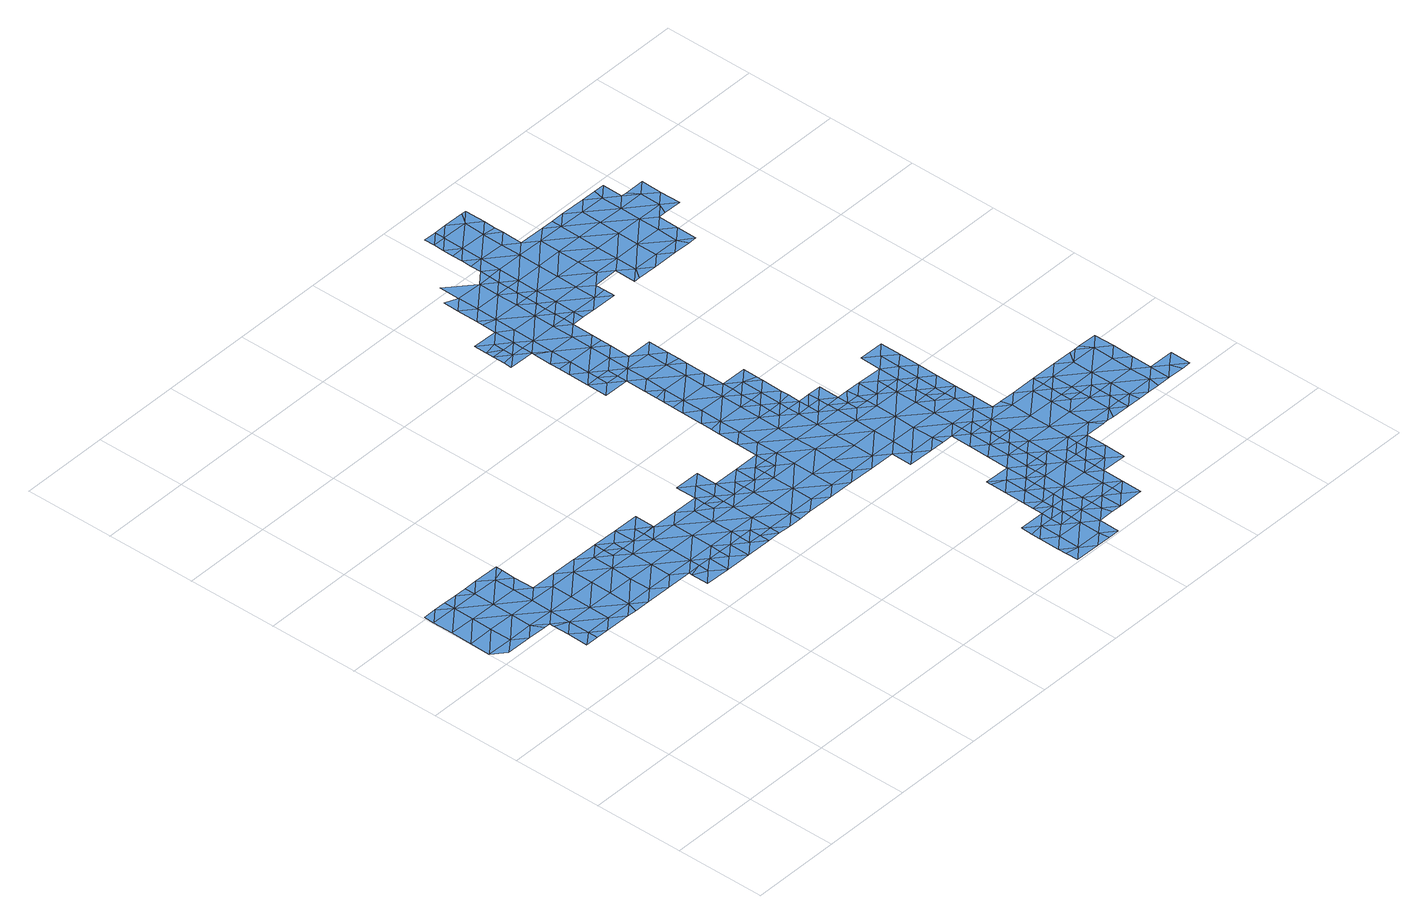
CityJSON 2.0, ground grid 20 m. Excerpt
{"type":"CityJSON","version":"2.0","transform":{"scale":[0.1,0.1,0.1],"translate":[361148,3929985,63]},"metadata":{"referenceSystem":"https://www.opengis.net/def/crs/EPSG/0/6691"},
"CityObjects":{
"waterbody1":{"type":"WaterBody","attributes":{"name":"9","class":"1140","function":"1","WaterBodyRiverFloodingRiskAttribute.description":"5","WaterBodyRiverFloodingRiskAttribute.rankOrg":"2","WaterBodyRiverFloodingRiskAttribute.adminType":"2","WaterBodyRiverFloodingRiskAttribute.scale":"L1"},"geometry":[{"type":"MultiSurface","lod":"1","boundaries":[[[0,1,2]],[[2,3,4]],[[1,3,2]],[[3,5,4]],[[6,4,5]],[[6,7,8]],[[9,10,8]],[[1,0,11]],[[5,7,6]],[[8,7,9]],[[11,12,1]],[[1,13,3]],[[14,12,11]],[[15,9,7]],[[5,3,13]],[[1,12,13]],[[5,16,7]],[[17,15,7]],[[18,19,20]],[[16,5,13]],[[21,18,20]],[[22,12,14]],[[23,24,19]],[[7,25,17]],[[22,26,12]],[[18,23,19]],[[12,26,13]],[[25,7,16]],[[22,24,23]],[[21,27,18]],[[25,28,17]],[[13,29,16]],[[26,29,13]],[[22,23,26]],[[18,30,23]],[[30,18,27]],[[29,31,16]],[[16,32,25]],[[31,32,16]],[[28,25,33]],[[23,34,26]],[[30,34,23]],[[32,33,25]],[[27,35,30]],[[34,36,26]],[[26,37,29]],[[38,31,29]],[[37,38,29]],[[35,39,30]],[[40,33,32]],[[41,31,38]],[[30,39,34]],[[26,36,37]],[[32,31,41]],[[41,42,32]],[[42,40,32]],[[43,39,35]],[[39,44,34]],[[34,45,36]],[[36,46,37]],[[47,39,43]],[[38,37,48]],[[34,44,45]],[[46,48,37]],[[47,49,39]],[[36,45,46]],[[44,39,50]],[[44,51,45]],[[50,39,49]],[[52,48,46]],[[45,51,46]],[[49,47,53]],[[44,50,51]],[[54,55,46]],[[51,54,46]],[[52,46,55]],[[53,56,49]],[[50,57,51]],[[50,49,57]],[[54,58,55]],[[51,59,54]],[[57,49,56]],[[53,60,56]],[[61,58,54]],[[51,62,59]],[[54,59,61]],[[51,57,62]],[[63,56,60]],[[64,59,62]],[[57,56,63]],[[65,62,57]],[[63,60,66]],[[64,62,67]],[[57,63,65]],[[66,68,63]],[[62,69,67]],[[62,65,69]],[[70,67,69]],[[63,68,71]],[[65,63,72]],[[68,73,71]],[[69,65,72]],[[70,69,74]],[[63,71,72]],[[73,75,71]],[[76,69,72]],[[74,69,76]],[[77,72,71]],[[77,71,75]],[[78,76,72]],[[79,74,76]],[[77,75,80]],[[81,79,76]],[[72,77,78]],[[80,82,77]],[[81,76,78]],[[83,84,85]],[[77,86,78]],[[84,87,82]],[[86,77,82]],[[78,88,81]],[[84,83,87]],[[86,82,87]],[[88,89,81]],[[79,81,90]],[[91,87,83]],[[89,90,81]],[[78,92,88]],[[78,86,92]],[[91,93,87]],[[94,88,92]],[[86,87,93]],[[95,92,86]],[[96,93,91]],[[93,95,86]],[[92,97,94]],[[95,98,92]],[[99,93,96]],[[92,98,97]],[[100,93,99]],[[93,101,95]],[[102,97,98]],[[98,103,102]],[[104,100,99]],[[98,95,101]],[[93,100,101]],[[101,105,98]],[[98,105,103]],[[100,106,101]],[[106,100,104]],[[107,103,105]],[[106,108,101]],[[101,109,105]],[[110,107,105]],[[108,109,101]],[[109,110,105]],[[104,111,106]],[[112,113,110]],[[109,112,110]],[[112,114,113]],[[115,106,111]],[[108,106,115]],[[114,116,117]],[[108,118,109]],[[119,115,111]],[[114,112,116]],[[109,118,112]],[[116,120,117]],[[108,115,121]],[[122,117,120]],[[122,123,124]],[[108,121,118]],[[112,125,116]],[[118,125,112]],[[124,123,126]],[[127,121,115]],[[122,120,123]],[[119,127,115]],[[116,128,120]],[[126,129,130]],[[125,128,116]],[[126,123,129]],[[131,132,133]],[[130,134,135]],[[120,136,123]],[[128,136,120]],[[132,137,133]],[[135,134,138]],[[139,131,140]],[[141,142,143]],[[134,130,129]],[[118,121,144]],[[140,131,133]],[[145,146,147]],[[144,121,127]],[[147,146,148]],[[138,149,150]],[[151,141,152]],[[145,153,154]],[[141,143,152]],[[136,155,123]],[[137,156,133]],[[123,157,129]],[[150,149,158]],[[127,119,159]],[[149,138,134]],[[154,153,160]],[[153,145,147]],[[125,118,161]],[[162,128,125]],[[152,163,151]],[[148,164,147]],[[129,157,134]],[[143,165,152]],[[118,144,161]],[[166,167,160]],[[168,136,128]],[[169,133,156]],[[140,133,169]],[[170,158,149]],[[166,160,153]],[[167,166,171]],[[172,159,173]],[[174,158,170]],[[123,155,157]],[[175,127,159]],[[176,168,128]],[[127,177,144]],[[125,161,162]],[[163,152,165]],[[166,178,171]],[[157,179,134]],[[134,180,149]],[[181,182,164]],[[183,147,164]],[[181,174,182]],[[177,161,144]],[[184,185,136]],[[136,185,155]],[[186,171,178]],[[172,175,159]],[[174,170,182]],[[136,168,184]],[[165,186,178]],[[187,166,153]],[[173,188,172]],[[169,156,189]],[[149,180,170]],[[128,162,176]],[[156,190,189]],[[153,147,187]],[[183,164,182]],[[191,192,155]],[[193,165,178]],[[191,155,185]],[[127,175,177]],[[163,165,193]],[[194,169,189]],[[195,169,194]],[[187,147,183]],[[157,155,192]],[[196,178,166]],[[134,179,180]],[[197,195,194]],[[198,168,176]],[[190,199,189]],[[162,200,176]],[[194,201,197]],[[162,161,202]],[[203,204,157]],[[205,206,207]],[[157,204,179]],[[203,157,192]],[[205,163,206]],[[202,161,177]],[[182,170,208]],[[209,197,201]],[[163,193,206]],[[183,182,210]],[[211,209,201]],[[196,166,187]],[[212,210,182]],[[176,213,198]],[[170,180,208]],[[199,214,189]],[[215,213,176]],[[204,216,179]],[[217,187,183]],[[172,188,218]],[[162,219,200]],[[215,176,200]],[[220,211,201]],[[219,162,202]],[[221,207,222]],[[207,206,222]],[[175,172,223]],[[175,224,177]],[[180,179,216]],[[194,189,214]],[[225,178,196]],[[183,210,217]],[[193,226,206]],[[182,208,212]],[[227,208,180]],[[223,172,218]],[[188,228,218]],[[193,178,226]],[[224,202,177]],[[216,227,180]],[[217,229,187]],[[214,230,194]],[[194,231,201]],[[232,220,201]],[[233,221,234]],[[221,222,234]],[[214,199,235]],[[236,200,219]],[[196,187,237]],[[178,225,226]],[[187,229,237]],[[238,218,228]],[[202,239,219]],[[240,241,208]],[[237,242,196]],[[208,241,212]],[[175,223,224]],[[240,208,227]],[[243,210,212]],[[244,236,219]],[[224,245,202]],[[235,246,214]],[[239,244,219]],[[225,196,242]],[[247,223,218]],[[194,230,231]],[[206,226,248]],[[202,245,239]],[[222,206,249]],[[241,243,212]],[[250,226,225]],[[232,201,231]],[[251,230,214]],[[246,251,214]],[[252,225,242]],[[253,236,244]],[[206,248,249]],[[254,224,223]],[[225,252,250]],[[218,238,247]],[[234,222,255]],[[250,256,226]],[[257,248,226]],[[258,231,230]],[[256,257,226]],[[259,232,231]],[[260,232,259]],[[261,239,245]],[[255,222,249]],[[262,234,255]],[[263,260,259]],[[264,230,251]],[[238,265,247]],[[266,249,248]],[[230,264,258]],[[258,267,231]],[[268,259,231]],[[269,266,248]],[[270,263,259]],[[271,263,270]],[[223,247,254]],[[254,272,224]],[[224,273,245]],[[269,248,257]],[[274,261,245]],[[267,268,231]],[[275,271,270]],[[265,276,247]],[[272,273,224]],[[266,277,249]],[[278,279,280]],[[277,281,249]],[[278,275,270]],[[280,275,278]],[[282,270,259]],[[255,249,281]],[[283,254,247]],[[245,273,274]],[[276,283,247]],[[284,276,285]],[[282,259,268]],[[286,287,255]],[[284,279,278]],[[285,279,284]],[[286,255,281]],[[288,272,254]],[[289,278,270]],[[290,282,268]],[[284,283,276]],[[282,289,270]],[[291,288,254]],[[283,291,254]],[[292,274,273]],[[293,294,272]],[[272,294,273]],[[293,272,288]],[[278,295,284]],[[289,295,278]],[[290,296,282]],[[297,298,273]],[[273,294,297]],[[283,284,299]],[[292,273,298]],[[300,288,291]],[[299,301,283]],[[283,301,291]],[[282,302,289]],[[299,284,303]],[[284,295,303]],[[304,300,291]],[[301,304,291]],[[282,296,302]],[[303,305,299]],[[302,306,289]],[[289,307,295]],[[296,308,302]],[[309,305,303]],[[289,306,307]],[[308,310,302]],[[303,295,311]],[[310,312,302]],[[295,307,311]],[[309,303,311]],[[306,313,307]],[[306,302,312]],[[314,312,310]],[[315,316,307]],[[306,317,313]],[[318,309,311]],[[307,313,315]],[[317,306,312]],[[311,307,316]],[[319,312,314]],[[320,318,311]],[[311,316,320]],[[321,313,317]],[[319,322,312]],[[323,317,312]],[[322,323,312]],[[324,321,317]],[[323,325,317]],[[325,324,317]]]}]},
"waterbody2":{"type":"WaterBody","attributes":{"name":"9","class":"1140","function":"1","WaterBodyRiverFloodingRiskAttribute.description":"5","WaterBodyRiverFloodingRiskAttribute.rankOrg":"1","WaterBodyRiverFloodingRiskAttribute.adminType":"2","WaterBodyRiverFloodingRiskAttribute.scale":"L1"},"geometry":[{"type":"MultiSurface","lod":"1","boundaries":[[[64,67,326]],[[59,64,61]],[[327,328,329]],[[64,326,61]],[[326,58,61]],[[330,327,329]],[[70,74,330]],[[328,326,67]],[[67,329,328]],[[326,328,58]],[[70,330,329]],[[67,70,329]]]}]},
"waterbody3":{"type":"WaterBody","attributes":{"name":"9","class":"1140","function":"1","WaterBodyRiverFloodingRiskAttribute.description":"5","WaterBodyRiverFloodingRiskAttribute.rankOrg":"1","WaterBodyRiverFloodingRiskAttribute.adminType":"2","WaterBodyRiverFloodingRiskAttribute.scale":"L1"},"geometry":[{"type":"MultiSurface","lod":"1","boundaries":[[[331,332,333]],[[82,334,84]],[[75,73,332]],[[73,68,332]],[[82,80,334]],[[335,333,336]],[[80,75,334]],[[75,331,334]],[[85,334,331]],[[68,336,333]],[[85,84,334]],[[332,331,75]],[[333,332,68]],[[337,335,336]],[[66,337,336]],[[66,336,68]],[[337,66,60]]]}]},
"waterbody4":{"type":"WaterBody","attributes":{"name":"9","class":"1140","function":"1","WaterBodyRiverFloodingRiskAttribute.description":"5","WaterBodyRiverFloodingRiskAttribute.rankOrg":"1","WaterBodyRiverFloodingRiskAttribute.adminType":"2","WaterBodyRiverFloodingRiskAttribute.scale":"L1"},"geometry":[{"type":"MultiSurface","lod":"1","boundaries":[[[338,339,340]],[[97,341,342]],[[89,342,90]],[[88,94,89]],[[343,341,344]],[[90,342,339]],[[114,343,345]],[[342,341,339]],[[107,110,345]],[[113,345,110]],[[113,114,345]],[[341,340,339]],[[103,107,345]],[[103,345,343]],[[338,90,339]],[[103,343,344]],[[102,103,344]],[[94,97,342]],[[89,94,342]],[[344,341,97]],[[97,102,344]]]}]},
"waterbody5":{"type":"WaterBody","attributes":{"name":"9","class":"1140","function":"1","WaterBodyRiverFloodingRiskAttribute.description":"5","WaterBodyRiverFloodingRiskAttribute.rankOrg":"1","WaterBodyRiverFloodingRiskAttribute.adminType":"2","WaterBodyRiverFloodingRiskAttribute.scale":"L1"},"geometry":[{"type":"MultiSurface","lod":"1","boundaries":[[[346,347,174]],[[148,346,181]],[[164,148,181]],[[346,174,181]],[[148,146,346]],[[346,146,347]]]}]},
"waterbody6":{"type":"WaterBody","attributes":{"name":"9","class":"1140","function":"1","WaterBodyRiverFloodingRiskAttribute.description":"5","WaterBodyRiverFloodingRiskAttribute.rankOrg":"1","WaterBodyRiverFloodingRiskAttribute.adminType":"2","WaterBodyRiverFloodingRiskAttribute.scale":"L1"},"geometry":[{"type":"MultiSurface","lod":"1","boundaries":[[[142,348,349]],[[143,142,349]],[[165,349,186]],[[350,349,348]],[[349,350,171]],[[165,143,349]],[[171,186,349]]]}]},
"waterbody7":{"type":"WaterBody","attributes":{"name":"9","class":"1140","function":"1","WaterBodyRiverFloodingRiskAttribute.description":"5","WaterBodyRiverFloodingRiskAttribute.rankOrg":"1","WaterBodyRiverFloodingRiskAttribute.adminType":"2","WaterBodyRiverFloodingRiskAttribute.scale":"L1"},"geometry":[{"type":"MultiSurface","lod":"1","boundaries":[[[351,352,353]],[[354,355,351]],[[354,131,139]],[[356,357,358]],[[353,359,360]],[[359,353,352]],[[355,352,351]],[[361,355,354]],[[361,354,362]],[[139,362,354]],[[363,358,353]],[[364,353,358]],[[351,353,364]],[[351,364,132]],[[137,132,364]],[[190,156,365]],[[366,358,363]],[[357,364,358]],[[357,365,156]],[[365,199,190]],[[235,199,367]],[[246,235,367]],[[360,363,353]],[[368,246,367]],[[368,367,369]],[[199,369,367]],[[369,199,365]],[[365,370,369]],[[370,365,357]],[[366,356,358]],[[354,132,131]],[[156,137,364]],[[364,357,156]],[[351,132,354]]]}]},
"waterbody8":{"type":"WaterBody","attributes":{"name":"9","class":"1140","function":"1","WaterBodyRiverFloodingRiskAttribute.description":"5","WaterBodyRiverFloodingRiskAttribute.rankOrg":"1","WaterBodyRiverFloodingRiskAttribute.adminType":"2","WaterBodyRiverFloodingRiskAttribute.scale":"L1"},"geometry":[{"type":"MultiSurface","lod":"1","boundaries":[[[260,371,232]],[[220,232,371]],[[372,373,374]],[[375,376,373]],[[374,373,376]],[[372,377,373]],[[373,377,211]],[[373,211,375]],[[375,211,371]],[[375,371,378]],[[375,378,379]],[[379,378,380]],[[380,378,275]],[[271,275,378]],[[285,276,381]],[[285,381,279]],[[279,381,380]],[[380,381,382]],[[238,382,381]],[[195,140,169]],[[265,238,381]],[[382,379,380]],[[280,279,380]],[[276,265,381]],[[271,378,263]],[[280,380,275]],[[378,371,263]],[[371,211,220]],[[209,211,377]],[[139,140,383]],[[197,209,377]],[[260,263,371]],[[140,195,384]],[[140,384,383]],[[383,384,385]],[[377,372,385]],[[195,197,384]],[[385,384,377]],[[377,384,197]]]}]},
"waterbody9":{"type":"WaterBody","attributes":{"name":"9","class":"1140","function":"1","WaterBodyRiverFloodingRiskAttribute.description":"5","WaterBodyRiverFloodingRiskAttribute.rankOrg":"1","WaterBodyRiverFloodingRiskAttribute.adminType":"2","WaterBodyRiverFloodingRiskAttribute.scale":"L1"},"geometry":[{"type":"MultiSurface","lod":"1","boundaries":[[[386,387,388]],[[389,192,387]],[[387,185,388]],[[390,388,213]],[[198,213,388]],[[204,203,389]],[[391,389,392]],[[393,204,389]],[[192,191,387]],[[191,185,387]],[[184,388,185]],[[392,389,387]],[[386,392,387]],[[386,388,390]],[[184,168,388]],[[391,393,389]],[[168,198,388]],[[203,192,389]]]}]},
"waterbody10":{"type":"WaterBody","attributes":{"name":"9","class":"1140","function":"1","WaterBodyRiverFloodingRiskAttribute.description":"5","WaterBodyRiverFloodingRiskAttribute.rankOrg":"1","WaterBodyRiverFloodingRiskAttribute.adminType":"2","WaterBodyRiverFloodingRiskAttribute.scale":"L1"},"geometry":[{"type":"MultiSurface","lod":"1","boundaries":[[[215,394,395]],[[253,396,394]],[[395,394,396]],[[236,253,394]],[[200,394,215]],[[215,395,213]],[[200,236,394]]]}]},
"waterbody11":{"type":"WaterBody","attributes":{"name":"9","class":"1140","function":"1","WaterBodyRiverFloodingRiskAttribute.description":"5","WaterBodyRiverFloodingRiskAttribute.rankOrg":"1","WaterBodyRiverFloodingRiskAttribute.adminType":"2","WaterBodyRiverFloodingRiskAttribute.scale":"L1"},"geometry":[{"type":"MultiSurface","lod":"1","boundaries":[[[267,258,397]],[[290,267,397]],[[290,268,267]],[[398,397,258]],[[264,251,398]],[[399,400,398]],[[399,398,251]],[[401,397,400]],[[397,401,290]],[[401,296,290]],[[398,258,264]],[[398,400,397]]]}]},
"waterbody12":{"type":"WaterBody","attributes":{"name":"9","class":"1140","function":"1","WaterBodyRiverFloodingRiskAttribute.description":"5","WaterBodyRiverFloodingRiskAttribute.rankOrg":"1","WaterBodyRiverFloodingRiskAttribute.adminType":"2","WaterBodyRiverFloodingRiskAttribute.scale":"L1"},"geometry":[{"type":"MultiSurface","lod":"1","boundaries":[[[402,304,403]],[[300,304,402]],[[404,244,261]],[[274,292,405]],[[406,244,404]],[[292,298,405]],[[405,298,407]],[[407,408,405]],[[405,408,274]],[[406,253,244]],[[408,406,404]],[[408,404,274]],[[261,274,404]],[[239,261,244]],[[409,410,407]],[[407,411,409]],[[298,411,407]],[[298,412,411]],[[298,297,412]],[[297,294,412]],[[411,413,414]],[[414,415,409]],[[412,403,413]],[[411,412,413]],[[411,414,409]],[[409,415,410]],[[300,293,288]],[[293,300,402]],[[293,402,294]],[[294,402,412]],[[403,412,402]]]}]},
"waterbody13":{"type":"WaterBody","attributes":{"name":"9","class":"1140","function":"1","WaterBodyRiverFloodingRiskAttribute.description":"5","WaterBodyRiverFloodingRiskAttribute.rankOrg":"1","WaterBodyRiverFloodingRiskAttribute.adminType":"2","WaterBodyRiverFloodingRiskAttribute.scale":"L1"},"geometry":[{"type":"MultiSurface","lod":"1","boundaries":[[[416,417,418]],[[419,417,416]],[[417,419,420]],[[421,420,419]],[[422,420,421]],[[420,422,423]],[[422,424,423]],[[422,425,424]],[[425,422,426]],[[426,427,425]],[[425,427,428]],[[427,429,428]],[[286,281,429]],[[286,429,287]],[[430,287,429]],[[431,287,430]],[[430,432,431]],[[432,430,433]],[[430,434,433]],[[433,434,435]],[[435,434,436]],[[425,428,437]],[[437,428,266]],[[277,266,428]],[[269,257,437]],[[437,257,438]],[[437,438,439]],[[437,439,424]],[[439,440,424]],[[439,441,440]],[[441,439,442]],[[442,443,441]],[[444,443,442]],[[445,418,446]],[[418,445,447]],[[448,446,418]],[[448,417,440]],[[423,440,417]],[[441,448,440]],[[281,277,428]],[[437,266,269]],[[424,425,437]],[[440,423,424]],[[426,422,421]],[[419,449,421]],[[421,449,450]],[[417,420,423]],[[451,419,416]],[[416,452,451]],[[418,417,448]],[[418,447,453]],[[252,242,454]],[[455,444,442]],[[438,442,439]],[[454,250,252]],[[438,257,256]],[[429,281,428]],[[430,429,427]],[[433,435,456]],[[457,436,434]],[[457,434,458]],[[458,434,459]],[[435,460,456]],[[461,460,435]],[[462,463,464]],[[435,436,465]],[[430,459,434]],[[426,466,427]],[[450,426,421]],[[458,459,466]],[[466,459,427]],[[467,466,426]],[[467,426,450]],[[467,450,468]],[[468,450,469]],[[469,450,470]],[[469,470,471]],[[471,472,473]],[[474,473,472]],[[463,475,464]],[[476,464,475]],[[472,477,474]],[[472,471,470]],[[450,449,470]],[[419,451,449]],[[476,478,464]],[[479,451,452]],[[416,480,452]],[[481,482,480]],[[427,459,430]],[[475,483,476]],[[484,476,483]],[[477,476,484]],[[476,477,478]],[[472,478,477]],[[478,472,470]],[[478,470,449]],[[478,449,451]],[[478,451,464]],[[451,479,464]],[[479,462,464]],[[485,479,452]],[[480,485,452]],[[486,485,480]],[[482,486,480]],[[487,488,489]],[[488,487,456]],[[461,435,465]],[[460,488,456]],[[487,490,456]],[[490,433,456]],[[433,490,491]],[[491,432,433]],[[447,481,453]],[[256,250,438]],[[454,438,250]],[[454,442,438]],[[442,454,455]],[[455,454,492]],[[242,492,454]],[[453,481,480]],[[416,453,480]],[[453,416,418]]]}]},
"waterbody14":{"type":"WaterBody","attributes":{"name":"9","class":"1140","function":"1","WaterBodyRiverFloodingRiskAttribute.description":"5","WaterBodyRiverFloodingRiskAttribute.rankOrg":"1","WaterBodyRiverFloodingRiskAttribute.adminType":"2","WaterBodyRiverFloodingRiskAttribute.scale":"L1"},"geometry":[{"type":"MultiSurface","lod":"1","boundaries":[[[322,319,493]],[[493,323,322]],[[494,495,324]],[[325,323,496]],[[497,498,499]],[[499,500,501]],[[501,500,502]],[[318,503,504]],[[320,503,318]],[[316,315,495]],[[315,321,495]],[[505,506,507]],[[508,509,493]],[[316,503,320]],[[504,498,497]],[[313,321,315]],[[507,502,500]],[[507,500,505]],[[496,324,325]],[[494,324,496]],[[496,510,494]],[[506,505,510]],[[510,505,494]],[[494,505,500]],[[498,494,500]],[[498,500,499]],[[504,503,498]],[[316,495,503]],[[321,324,495]],[[319,508,493]],[[511,512,509]],[[511,513,512]],[[493,496,323]],[[513,514,515]],[[515,514,516]],[[515,516,517]],[[510,518,506]],[[518,510,512]],[[496,512,510]],[[493,512,496]],[[512,493,509]],[[494,498,503]],[[494,503,495]],[[518,513,515]],[[515,517,518]],[[512,513,518]]]}]}
},
"vertices":[
[30,620,5],[59,642,5],[2,643,5],[59,689,5],[3,689,5],[60,735,5],[4,736,5],[61,781,5],[4,782,5],[33,805,5],[5,805,5],[87,619,5],[115,642,5],[116,688,5],[129,618,5],[61,804,5],[117,734,5],[90,804,5],[171,548,5],[143,572,5],[142,526,5],[171,525,5],[143,618,5],[171,594,5],[143,607,5],[118,780,5],[172,641,5],[199,525,5],[117,803,5],[173,687,5],[227,547,5],[174,733,5],[174,779,5],[146,803,5],[228,594,5],[255,524,5],[229,640,5],[230,686,5],[202,710,5],[284,546,5],[203,802,5],[202,756,5],[203,787,5],[277,523,5],[285,593,5],[286,639,5],[286,685,5],[312,523,5],[258,709,5],[341,546,5],[341,592,5],[342,638,5],[314,708,5],[369,522,5],[343,684,5],[315,708,5],[397,545,5],[398,591,5],[372,707,5],[371,661,5],[425,521,5],[371,684,5],[399,637,5],[454,544,5],[399,660,5],[455,590,5],[454,521,5],[428,660,5],[482,520,5],[456,636,5],[456,659,5],[511,543,5],[512,589,5],[510,520,5],[484,659,5],[539,519,5],[512,635,5],[568,542,5],[568,588,5],[541,658,5],[567,519,5],[569,634,5],[595,519,5],[623,472,5],[595,495,5],[595,472,5],[624,541,5],[623,495,5],[597,611,5],[597,634,5],[598,657,5],[651,471,5],[625,587,5],[680,494,5],[625,610,5],[681,540,5],[680,471,5],[654,610,5],[682,587,5],[708,471,5],[737,493,5],[738,539,5],[682,610,5],[710,609,5],[765,470,5],[738,586,5],[794,492,5],[739,609,5],[794,539,5],[795,585,5],[767,608,5],[822,469,5],[796,631,5],[767,631,5],[768,655,5],[850,491,5],[796,677,5],[768,701,5],[852,584,5],[878,468,5],[797,723,5],[851,538,5],[769,747,5],[798,770,5],[769,766,5],[852,630,5],[770,793,5],[907,491,5],[853,676,5],[799,816,5],[771,839,5],[986,120,5],[986,96,5],[1015,119,5],[799,862,5],[771,862,5],[854,723,5],[1014,96,5],[771,886,5],[987,143,5],[1015,142,5],[663,1228,5],[663,1211,5],[691,1210,5],[908,537,5],[717,1071,5],[717,1025,5],[745,1048,5],[745,1025,5],[800,908,5],[772,904,5],[664,1257,5],[692,1234,5],[746,1094,5],[718,1095,5],[855,769,5],[1043,96,5],[855,815,5],[772,932,5],[935,467,5],[718,1118,5],[908,583,5],[909,629,5],[720,1256,5],[773,1024,5],[720,1210,5],[747,1140,5],[719,1159,5],[882,699,5],[1043,142,5],[801,954,5],[719,1164,5],[963,443,5],[934,421,5],[773,978,5],[964,490,5],[910,675,5],[964,536,5],[748,1186,5],[856,861,5],[857,907,5],[773,1001,5],[801,1001,5],[802,1047,5],[882,722,5],[883,745,5],[719,1187,5],[803,1093,5],[991,420,5],[1071,118,5],[1071,95,5],[883,768,5],[883,791,5],[748,1233,5],[1072,164,5],[1044,165,5],[804,1139,5],[1044,188,5],[910,699,5],[1099,95,5],[938,652,5],[1073,211,5],[965,582,5],[884,815,5],[884,838,5],[721,1287,5],[749,1279,5],[721,1302,5],[857,954,5],[1044,211,5],[830,1023,5],[1045,234,5],[858,1000,5],[938,698,5],[1128,117,5],[938,675,5],[885,884,5],[831,1070,5],[1020,443,5],[966,628,5],[1073,234,5],[722,1349,5],[750,1325,5],[1020,489,5],[1021,535,5],[804,1186,5],[805,1232,5],[885,930,5],[1023,419,5],[831,1092,5],[1129,164,5],[1129,210,5],[1101,233,5],[722,1383,5],[750,1371,5],[1128,94,5],[966,651,5],[832,1116,5],[1048,419,5],[994,605,5],[886,949,5],[886,976,5],[832,1162,5],[887,1022,5],[994,628,5],[1022,581,5],[1156,94,5],[1076,442,5],[806,1278,5],[806,1324,5],[833,1208,5],[1157,140,5],[833,1185,5],[994,651,5],[1077,488,5],[807,1370,5],[833,1231,5],[834,1254,5],[1157,186,5],[1130,256,5],[1102,256,5],[1022,604,5],[751,1418,5],[1102,280,5],[1157,163,5],[1076,419,5],[834,1301,5],[1158,209,5],[1158,232,5],[834,1278,5],[1131,302,5],[1102,303,5],[1078,534,5],[1078,580,5],[1050,604,5],[1103,326,5],[1104,418,5],[835,1324,5],[1132,348,5],[1104,372,5],[1103,349,5],[835,1347,5],[1187,255,5],[1133,441,5],[1132,395,5],[1104,395,5],[836,1370,5],[836,1393,5],[1106,511,5],[1187,301,5],[1186,232,5],[1134,487,5],[1079,603,5],[1106,534,5],[1106,557,5],[1188,348,5],[1215,232,5],[1107,580,5],[1107,603,5],[1161,417,5],[1134,510,5],[1162,463,5],[1243,254,5],[1189,394,5],[1162,510,5],[1184,417,5],[1244,300,5],[1245,347,5],[1261,231,5],[1218,416,5],[1271,231,5],[1246,393,5],[1300,253,5],[1273,323,5],[1287,230,5],[1273,346,5],[1274,369,5],[1301,300,5],[1274,416,5],[1328,230,5],[1274,392,5],[1301,323,5],[1328,253,5],[1329,276,5],[1330,322,5],[1329,299,5],
[400,683,5],[485,705,5],[428,706,5],[456,682,5],[484,661,5],
[538,473,5],[510,497,5],[481,474,5],[567,496,5],[425,475,5],[453,498,5],[425,513,5],
[598,703,5],[626,680,5],[655,702,5],[654,656,5],[626,634,5],[711,655,5],[682,633,5],[739,632,5],
[745,1002,5],[716,979,5],
[663,1184,5],[691,1187,5],[662,1165,5],
[957,74,5],[928,51,5],[956,28,5],[958,120,5],[929,97,5],[1041,3,5],[1042,49,5],[1013,27,5],[928,33,5],[928,5,5],[929,117,5],[930,144,5],[984,4,5],[1014,73,5],[1071,72,5],[1015,3,5],[1127,71,5],[1155,48,5],[1099,48,5],[1076,49,5],
[1073,257,5],[988,235,5],[1017,258,5],[989,270,5],[1045,280,5],[989,281,5],[1016,212,5],[1074,303,5],[1046,327,5],[1075,349,5],[1076,395,5],[1047,373,5],[987,166,5],[1015,165,5],[987,189,5],
[939,744,5],[911,768,5],[911,722,5],[912,814,5],[939,725,5],[940,804,5],[940,791,5],[941,837,5],
[966,675,5],[965,698,5],[995,697,5],
[1186,209,5],[1185,163,5],[1213,139,5],[1214,185,5],[1215,230,5],
[1134,533,5],[1163,556,5],[1022,627,5],[1079,627,5],[1019,651,5],[1108,649,5],[1051,650,5],[1137,672,5],[1109,695,5],[1136,626,5],[1135,579,5],[1164,602,5],[1165,648,5],[1165,695,5],
[1088,1227,5],[1032,1228,5],[1031,1182,5],[1089,1274,5],[1032,1274,5],[1033,1321,5],[977,1322,5],[976,1275,5],[919,1276,5],[920,1322,5],[977,1368,5],[921,1369,5],[863,1323,5],[864,1370,5],[865,1416,5],[836,1416,5],[837,1439,5],[865,1462,5],[922,1461,5],[923,1507,5],[951,1484,5],[862,1277,5],[862,1231,5],[918,1230,5],[975,1229,5],[946,1206,5],[918,1184,5],[946,1185,5],[946,1160,5],[1015,1159,5],[1002,1159,5],[1059,1158,5],[1003,1206,5],[1090,1320,5],[1034,1367,5],[1146,1273,5],[1145,1226,5],[1088,1181,5],[861,1185,5],[889,1161,5],[866,1508,5],[950,1457,5],[950,1438,5],[921,1415,5],[895,1531,5],[940,1530,5],[1192,1249,5],[1231,1248,5],[1203,1272,5],[951,1530,5],[949,1391,5],[1006,1390,5],[1034,1390,5],[1063,1390,5],[1091,1366,5],[1119,1389,5],[1147,1365,5],[1152,1388,5],[1176,1388,5],[1231,1294,5],[1203,1318,5],[1175,1342,5],[1147,1319,5],[1174,1249,5],[1144,1180,5],[1116,1158,5],[1154,1157,5],[1232,1341,5],[1188,1341,5],[1173,1203,5],[1172,1157,5],[838,1509,5],[866,1531,5],[838,1532,5],[837,1486,5],[837,1462,5],[861,1162,5],
[1357,252,5],[1358,345,5],[1302,346,5],[1358,299,5],[1376,414,5],[1359,391,5],[1388,414,5],[1416,390,5],[1401,414,5],[1444,413,5],[1302,392,5],[1331,415,5],[1415,344,5],[1443,320,5],[1444,367,5],[1360,229,5],[1385,229,5],[1414,298,5],[1411,228,5],[1414,252,5],[1442,228,5],[1478,227,5],[1470,251,5],[1498,227,5],[1499,273,5],[1442,274,5]
]}
